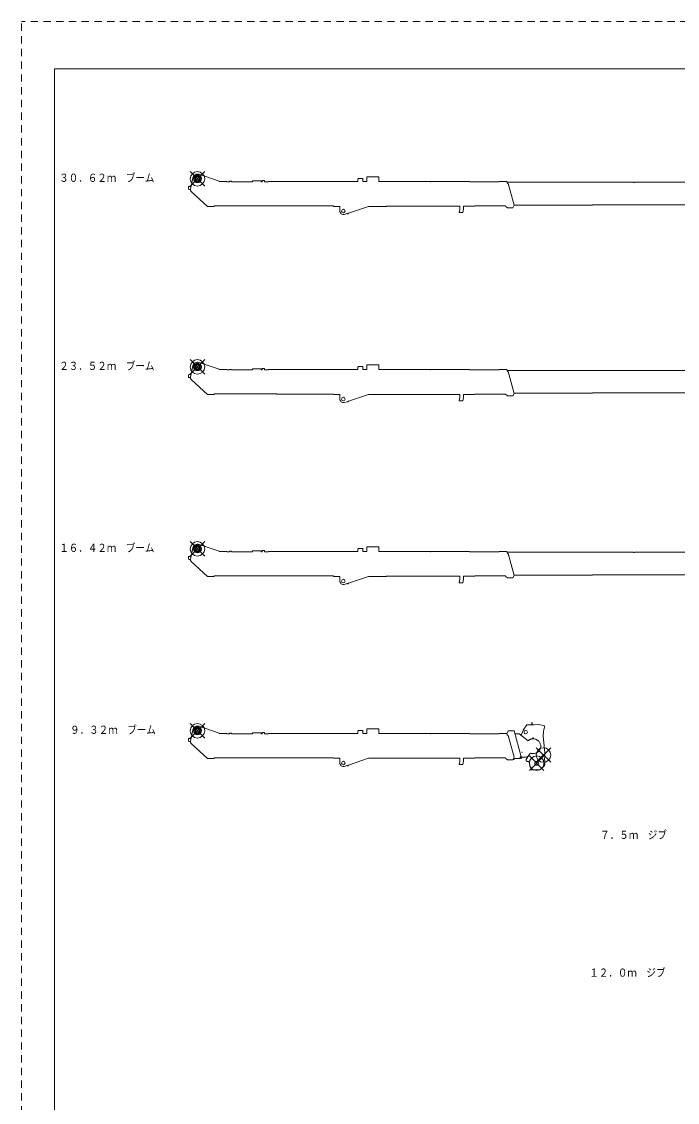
# Model space of a CAD drawing. Units: millimetres on the paper. Extents: x -420 to 420, y -297 to 297.
# Drawn here: x -420.5 to -240.3, y 0 to 297 of the extents above; entities that cross this region are included whole.
import ezdxf
from ezdxf.enums import TextEntityAlignment as Align

# ---------------------------------------------------------------- set-up
doc = ezdxf.new("R2010")
doc.units = ezdxf.units.MM
doc.linetypes.add('USER1', pattern=[3.5, 2, -1.5])
doc.layers.add('0-0_0', color=7, linetype='Continuous', lineweight=18)
doc.layers.add('0-1_1', color=7, linetype='USER1', lineweight=18)
doc.styles.add('ＭＳ ゴシック', font='')
doc.styles.get('ＭＳ ゴシック').set_extended_font_data('MS Gothic')

msp = doc.modelspace()

# ---------------------------------------------------------------- linework, layer by layer
at = {"layer": '0-0_0', "color": 1}
for p, q in [((-374.171, 251.8), (-370.171, 255.8)), ((-374.171, 255.8), (-370.171, 251.8)), ((-374.171, 200.114), (-370.171, 204.114)), ((-374.171, 204.114), (-370.171, 200.114)), ((-374.171, 150.114), (-370.171, 154.114)), ((-374.171, 154.114), (-370.171, 150.114)), ((-374.171, 100.114), (-370.171, 104.114)), ((-374.171, 104.114), (-370.171, 100.114)), ((-280.971, 95.191), (-276.971, 91.191)), ((-280.971, 91.191), (-276.971, 95.191)), ((-279.118, 97.455), (-275.118, 93.455)), ((-279.118, 93.455), (-275.118, 97.455))]:
    msp.add_line(p, q, dxfattribs=at)
at = {"layer": '0-0_0'}
for p, q in [((-374.083, 250.941), (-373.445, 254.06)), ((-371.758, 255.033), (-366.171, 253.16)), ((-366.171, 253.16), (-366.171, 253.09)), ((-364.067, 253.09), (-366.171, 253.09)), ((-364.067, 253.09), (-364.067, 253)), ((-363.332, 253), (-364.067, 253)), ((-362.832, 253.12), (-362.832, 253)), ((-357.018, 253), (-362.832, 253)), ((-357.018, 253.25), (-357.018, 253)), ((-354.718, 253.25), (-357.018, 253.25)), ((-354.718, 253.25), (-354.718, 253)), ((-354.418, 253), (-354.718, 253)), ((-354.418, 253.26), (-354.418, 253)), ((-353.818, 253.32), (-354.358, 253.32)), ((-353.758, 253.26), (-353.758, 253)), ((-352.706, 253), (-353.758, 253)), ((-352.706, 253.045), (-352.706, 253)), ((-332.867, 253.045), (-352.706, 253.045)), ((-328.094, 253.045), (-332.867, 253.045)), ((-328.094, 253.724), (-328.094, 253.045)), ((-326.784, 253.874), (-327.944, 253.874)), ((-326.784, 253.944), (-326.784, 253.874)), ((-326.724, 253.944), (-326.784, 253.944)), ((-326.724, 253.944), (-326.724, 253.045)), ((-325.669, 253.045), (-326.724, 253.045)), ((-325.669, 254.355), (-325.669, 253.045)), ((-325.669, 254.355), (-322.349, 254.355)), ((-322.349, 254.355), (-322.349, 253.045)), ((-308.135, 253.045), (-322.349, 253.045)), ((-308.135, 253.045), (-308.135, 253)), ((-297.391, 253.07), (-308.021, 253.07)), ((-297.391, 253), (-297.391, 253.07)), ((-289.286, 253), (-297.391, 253)), ((-289.286, 253.09), (-289.286, 253)), ((-287.191, 253.09), (-289.286, 253.09)), ((-287.191, 253.09), (-287.017, 252.441)), ((-252.403, 252.85), (-287.126, 252.85)), ((-287.017, 252.441), (-286.797, 252.501)), ((-286.794, 252.501), (-285.182, 246.515)), ((-252.403, 252.85), (-252.403, 252.79)), ((-252.113, 252.79), (-252.403, 252.79)), ((-374.556, 251.685), (-374.676, 251.565)), ((-374.676, 251.015), (-374.676, 251.565)), ((-374.676, 251.015), (-374.556, 250.895)), ((-374.556, 251.685), (-373.919, 251.685)), ((-374.556, 250.895), (-374.091, 250.895)), ((-369.401, 246.175), (-373.895, 250.354)), ((-285.182, 246.515), (-285.528, 245.845)), ((-263.651, 246.565), (-285.195, 246.565)), ((-214.371, 246.645), (-263.651, 246.645)), ((-263.651, 246.645), (-263.651, 246.565)), ((-369.561, 246.324), (-369.561, 246.275)), ((-369.509, 246.275), (-369.561, 246.275)), ((-367.611, 246.175), (-369.401, 246.175)), ((-350.471, 246.365), (-367.611, 246.365)), ((-367.611, 246.365), (-367.611, 246.175)), ((-350.391, 246.345), (-350.471, 246.365)), ((-334.791, 246.345), (-350.391, 246.345)), ((-334.791, 246.345), (-334.791, 246.235)), ((-333.041, 246.235), (-334.791, 246.235)), ((-333.041, 246.235), (-333.041, 244.95)), ((-331.039, 244.245), (-331.85, 244.031)), ((-331.039, 244.245), (-330.961, 244.185)), ((-330.961, 244.185), (-330.961, 244.165)), ((-330.801, 244.165), (-330.961, 244.165)), ((-330.707, 244.347), (-330.801, 244.287)), ((-330.801, 244.287), (-330.801, 244.165)), ((-330.707, 244.347), (-325.224, 246.235)), ((-320.272, 246.235), (-325.224, 246.235)), ((-320.192, 246.345), (-320.272, 246.345)), ((-320.272, 246.345), (-320.272, 246.235)), ((-320.192, 246.345), (-320.192, 246.255)), ((-300.104, 246.255), (-320.192, 246.255)), ((-300.267, 244.549), (-300.104, 245.482)), ((-300.26, 244.505), (-300.267, 244.549)), ((-300.104, 246.255), (-300.104, 245.482)), ((-300.094, 246.255), (-300.094, 245.455)), ((-299.273, 244.505), (-299.107, 245.455)), ((-299.107, 246.255), (-299.107, 245.455)), ((-295.992, 246.255), (-299.107, 246.255)), ((-287.518, 246.345), (-295.992, 246.345)), ((-295.992, 246.345), (-295.992, 246.255)), ((-295.992, 246.345), (-295.992, 246.255)), ((-287.518, 246.345), (-287.479, 246.203)), ((-286.947, 245.845), (-287.479, 246.203)), ((-285.528, 245.845), (-286.947, 245.845)), ((-374.083, 199.256), (-373.445, 202.375)), ((-371.758, 203.347), (-366.171, 201.474)), ((-328.094, 202.038), (-328.094, 201.359)), ((-326.724, 202.258), (-326.784, 202.258)), ((-326.724, 202.258), (-326.724, 201.359)), ((-325.669, 202.669), (-322.349, 202.669)), ((-325.669, 202.669), (-325.669, 201.359)), ((-322.349, 202.669), (-322.349, 201.359)), ((-374.556, 199.999), (-374.676, 199.879)), ((-374.676, 199.329), (-374.676, 199.879)), ((-374.556, 199.999), (-373.919, 199.999)), ((-366.171, 201.474), (-366.171, 201.404)), ((-364.067, 201.404), (-366.171, 201.404)), ((-364.067, 201.404), (-364.067, 201.314)), ((-363.332, 201.314), (-364.067, 201.314)), ((-363.332, 201.434), (-363.332, 201.314)), ((-362.832, 201.434), (-363.332, 201.434)), ((-362.832, 201.434), (-362.832, 201.314)), ((-357.018, 201.314), (-362.832, 201.314)), ((-354.718, 201.564), (-354.718, 201.314)), ((-354.418, 201.314), (-354.718, 201.314)), ((-354.418, 201.574), (-354.418, 201.314)), ((-353.818, 201.634), (-354.358, 201.634)), ((-353.758, 201.574), (-353.758, 201.314)), ((-352.706, 201.314), (-353.758, 201.314)), ((-332.867, 201.359), (-352.706, 201.359)), ((-352.706, 201.359), (-352.706, 201.314)), ((-328.094, 201.359), (-332.867, 201.359)), ((-325.669, 201.359), (-326.724, 201.359)), ((-308.135, 201.359), (-322.349, 201.359)), ((-308.135, 201.359), (-308.135, 201.314)), ((-308.021, 201.314), (-308.135, 201.314)), ((-308.021, 201.384), (-308.021, 201.314)), ((-297.391, 201.384), (-308.021, 201.384)), ((-297.391, 201.314), (-297.391, 201.384)), ((-289.286, 201.314), (-297.391, 201.314)), ((-287.191, 201.404), (-289.286, 201.404)), ((-289.286, 201.404), (-289.286, 201.314)), ((-287.191, 201.404), (-287.017, 200.756)), ((-252.403, 201.164), (-287.126, 201.164)), ((-287.017, 200.756), (-286.797, 200.815)), ((-286.794, 200.816), (-285.182, 194.829)), ((-252.403, 201.164), (-252.403, 201.104)), ((-252.113, 201.104), (-252.403, 201.104)), ((-252.113, 201.164), (-252.113, 201.104)), ((-236.198, 201.164), (-252.113, 201.164)), ((-369.401, 194.489), (-373.895, 198.668)), ((-369.561, 194.638), (-369.561, 194.589)), ((-369.509, 194.589), (-369.561, 194.589)), ((-350.471, 194.679), (-367.611, 194.679)), ((-350.391, 194.659), (-350.471, 194.679)), ((-334.791, 194.659), (-350.391, 194.659)), ((-334.791, 194.659), (-334.791, 194.55)), ((-333.041, 194.549), (-334.791, 194.549)), ((-333.041, 194.55), (-333.041, 193.264)), ((-330.707, 192.661), (-325.224, 194.549)), ((-320.272, 194.549), (-325.224, 194.549)), ((-320.272, 194.659), (-320.272, 194.549)), ((-320.192, 194.659), (-320.272, 194.659)), ((-320.192, 194.659), (-320.192, 194.569)), ((-300.104, 194.569), (-320.192, 194.569)), ((-300.267, 192.864), (-300.104, 193.796)), ((-300.26, 192.819), (-300.094, 193.769)), ((-300.104, 194.569), (-300.104, 193.796)), ((-300.094, 194.569), (-300.094, 193.769)), ((-299.273, 192.819), (-299.107, 193.769)), ((-295.992, 194.569), (-299.107, 194.569)), ((-299.107, 194.569), (-299.107, 193.769)), ((-295.992, 194.659), (-295.992, 194.569)), ((-295.992, 194.659), (-295.992, 194.569)), ((-287.518, 194.659), (-295.992, 194.659)), ((-287.518, 194.659), (-287.479, 194.517)), ((-286.946, 194.159), (-287.479, 194.517)), ((-285.528, 194.159), (-286.947, 194.159)), ((-285.182, 194.829), (-285.528, 194.159)), ((-263.651, 194.879), (-285.195, 194.879)), ((-263.651, 194.959), (-263.651, 194.879)), ((-214.371, 194.959), (-263.651, 194.959)), ((-331.039, 192.559), (-331.85, 192.346)), ((-331.039, 192.559), (-330.961, 192.5)), ((-330.961, 192.5), (-330.961, 192.48)), ((-330.801, 192.48), (-330.961, 192.48)), ((-330.707, 192.661), (-330.801, 192.602)), ((-330.801, 192.601), (-330.801, 192.48)), ((-300.26, 192.819), (-300.267, 192.864)), ((-299.273, 192.819), (-300.26, 192.819)), ((-374.083, 149.256), (-373.445, 152.375)), ((-371.758, 153.347), (-366.171, 151.474)), ((-366.171, 151.474), (-366.171, 151.404)), ((-357.018, 151.564), (-357.018, 151.314)), ((-354.718, 151.564), (-357.018, 151.564)), ((-354.718, 151.564), (-354.718, 151.314)), ((-354.418, 151.574), (-354.418, 151.314)), ((-353.818, 151.634), (-354.358, 151.634)), ((-353.758, 151.574), (-353.758, 151.314)), ((-328.094, 152.038), (-328.094, 151.359)), ((-326.784, 152.188), (-327.944, 152.188)), ((-326.784, 152.258), (-326.784, 152.188)), ((-326.724, 152.258), (-326.784, 152.258)), ((-326.724, 152.258), (-326.724, 151.359)), ((-325.669, 152.669), (-325.669, 151.359)), ((-325.669, 152.669), (-322.349, 152.669)), ((-322.349, 152.669), (-322.349, 151.359)), ((-374.556, 149.999), (-374.676, 149.879)), ((-374.676, 149.329), (-374.676, 149.879)), ((-374.676, 149.329), (-374.556, 149.209)), ((-374.556, 149.999), (-373.919, 149.999)), ((-374.556, 149.209), (-374.091, 149.209)), ((-369.401, 144.489), (-373.895, 148.668)), ((-364.067, 151.404), (-366.171, 151.404)), ((-364.067, 151.404), (-364.067, 151.314)), ((-363.332, 151.314), (-364.067, 151.314)), ((-362.832, 151.434), (-362.832, 151.314)), ((-357.018, 151.314), (-362.832, 151.314)), ((-354.418, 151.314), (-354.718, 151.314)), ((-352.706, 151.314), (-353.758, 151.314)), ((-352.706, 151.359), (-352.706, 151.314)), ((-332.867, 151.359), (-352.706, 151.359)), ((-328.094, 151.359), (-332.867, 151.359)), ((-325.669, 151.359), (-326.724, 151.359)), ((-308.135, 151.359), (-322.349, 151.359)), ((-308.135, 151.359), (-308.135, 151.314)), ((-297.391, 151.384), (-308.021, 151.384)), ((-297.391, 151.314), (-297.391, 151.384)), ((-289.286, 151.314), (-297.391, 151.314)), ((-289.286, 151.404), (-289.286, 151.314)), ((-287.191, 151.404), (-289.286, 151.404)), ((-287.191, 151.404), (-287.017, 150.756)), ((-252.403, 151.164), (-287.126, 151.164)), ((-287.017, 150.756), (-286.797, 150.815)), ((-286.794, 150.816), (-285.182, 144.829)), ((-252.403, 151.164), (-252.403, 151.104)), ((-252.113, 151.104), (-252.403, 151.104)), ((-369.561, 144.638), (-369.561, 144.589)), ((-369.509, 144.589), (-369.561, 144.589)), ((-367.611, 144.489), (-369.401, 144.489)), ((-350.471, 144.679), (-367.611, 144.679)), ((-367.611, 144.679), (-367.611, 144.489)), ((-350.391, 144.659), (-350.471, 144.679)), ((-334.791, 144.659), (-350.391, 144.659)), ((-334.791, 144.659), (-334.791, 144.55)), ((-333.041, 144.549), (-334.791, 144.549)), ((-333.041, 144.55), (-333.041, 143.264)), ((-330.707, 142.661), (-330.801, 142.601)), ((-330.801, 142.601), (-330.801, 142.48)), ((-330.707, 142.662), (-325.224, 144.549)), ((-320.272, 144.549), (-325.224, 144.549)), ((-320.192, 144.659), (-320.272, 144.659)), ((-320.272, 144.659), (-320.272, 144.549)), ((-320.192, 144.659), (-320.192, 144.569)), ((-300.104, 144.569), (-320.192, 144.569)), ((-300.267, 142.864), (-300.104, 143.796)), ((-300.261, 142.819), (-300.267, 142.864)), ((-300.104, 144.569), (-300.104, 143.796)), ((-300.094, 144.569), (-300.094, 143.769)), ((-299.273, 142.819), (-299.107, 143.769)), ((-299.107, 144.569), (-299.107, 143.769)), ((-295.992, 144.569), (-299.107, 144.569)), ((-287.518, 144.659), (-295.992, 144.659)), ((-295.992, 144.659), (-295.992, 144.569)), ((-295.992, 144.659), (-295.992, 144.569)), ((-287.518, 144.659), (-287.479, 144.517)), ((-286.946, 144.159), (-287.479, 144.517)), ((-285.528, 144.159), (-286.947, 144.159)), ((-285.182, 144.829), (-285.528, 144.159)), ((-263.651, 144.879), (-285.195, 144.879)), ((-214.371, 144.959), (-263.651, 144.959)), ((-263.651, 144.959), (-263.651, 144.879)), ((-331.039, 142.559), (-331.85, 142.346)), ((-331.039, 142.559), (-330.961, 142.5)), ((-330.961, 142.5), (-330.961, 142.48)), ((-330.801, 142.48), (-330.961, 142.48)), ((-280.314, 104.436), (-280.314, 103.741)), ((-280.184, 104.436), (-280.314, 104.436)), ((-280.184, 104.436), (-280.184, 103.741)), ((-374.083, 99.256), (-373.445, 102.375)), ((-364.067, 101.404), (-366.171, 101.404)), ((-364.067, 101.404), (-364.067, 101.314)), ((-363.332, 101.314), (-364.067, 101.314)), ((-363.332, 101.434), (-363.332, 101.314)), ((-362.832, 101.434), (-363.332, 101.434)), ((-362.832, 101.434), (-362.832, 101.314)), ((-357.018, 101.314), (-362.832, 101.314)), ((-354.718, 101.564), (-354.718, 101.314)), ((-354.418, 101.314), (-354.718, 101.314)), ((-354.418, 101.574), (-354.418, 101.314)), ((-353.818, 101.634), (-354.358, 101.634)), ((-353.758, 101.574), (-353.758, 101.314)), ((-352.706, 101.314), (-353.758, 101.314)), ((-332.867, 101.359), (-352.706, 101.359)), ((-352.706, 101.359), (-352.706, 101.314)), ((-328.094, 101.359), (-332.867, 101.359)), ((-328.094, 102.038), (-328.094, 101.359)), ((-326.724, 102.258), (-326.784, 102.258)), ((-326.724, 102.258), (-326.724, 101.359)), ((-325.669, 101.359), (-326.724, 101.359)), ((-325.669, 102.669), (-322.349, 102.669)), ((-325.669, 102.669), (-325.669, 101.359)), ((-322.349, 102.669), (-322.349, 101.359)), ((-308.135, 101.359), (-322.349, 101.359)), ((-308.135, 101.359), (-308.135, 101.314)), ((-308.021, 101.314), (-308.135, 101.314)), ((-308.021, 101.384), (-308.021, 101.314)), ((-297.391, 101.384), (-308.021, 101.384)), ((-297.391, 101.314), (-297.391, 101.384)), ((-289.286, 101.314), (-297.391, 101.314)), ((-287.191, 101.404), (-289.286, 101.404)), ((-289.286, 101.404), (-289.286, 101.314)), ((-287.162, 101.297), (-286.791, 102.069)), ((-285.146, 102.069), (-286.791, 102.069)), ((-283.259, 94.982), (-285.146, 102.069)), ((-283.742, 101.274), (-284.934, 101.274)), ((-281.341, 99.361), (-283.742, 101.274)), ((-283.383, 100.988), (-283.273, 101.057)), ((-283.071, 101.301), (-282.725, 102.2)), ((-281.649, 103.741), (-282.666, 102.31)), ((-280.314, 103.741), (-281.649, 103.741)), ((-279.651, 103.741), (-280.184, 103.741)), ((-279.651, 103.741), (-278.69, 103.863)), ((-277.086, 103.532), (-278.586, 103.858)), ((-276.787, 103.03), (-276.966, 102.413)), ((-374.556, 99.999), (-374.676, 99.879)), ((-374.676, 99.329), (-374.676, 99.879)), ((-374.556, 99.999), (-373.919, 99.999)), ((-369.401, 94.489), (-373.895, 98.668)), ((-286.794, 100.816), (-285.182, 94.829)), ((-281.529, 99.522), (-281.529, 99.511)), ((-279.99, 100.116), (-279.99, 99.908)), ((-279.86, 100.116), (-279.86, 99.908)), ((-276.772, 96.121), (-277.145, 100.609)), ((-281.251, 95.273), (-281.829, 94.208)), ((-281.566, 94.899), (-280.664, 95.973)), ((-276.772, 95.121), (-276.822, 94.421)), ((-276.772, 95.121), (-276.772, 96.121)), ((-369.561, 94.638), (-369.561, 94.589)), ((-369.509, 94.589), (-369.561, 94.589)), ((-350.471, 94.679), (-367.611, 94.679)), ((-350.391, 94.659), (-350.471, 94.679)), ((-334.791, 94.659), (-350.391, 94.659)), ((-334.791, 94.659), (-334.791, 94.55)), ((-333.041, 94.549), (-334.791, 94.549)), ((-333.041, 94.55), (-333.041, 93.264)), ((-331.039, 92.559), (-331.85, 92.346)), ((-331.039, 92.559), (-330.961, 92.5)), ((-330.961, 92.5), (-330.961, 92.48)), ((-330.801, 92.48), (-330.961, 92.48)), ((-330.707, 92.661), (-330.801, 92.602)), ((-330.801, 92.601), (-330.801, 92.48)), ((-330.707, 92.661), (-325.224, 94.549)), ((-320.272, 94.549), (-325.224, 94.549)), ((-320.272, 94.659), (-320.272, 94.549)), ((-320.192, 94.659), (-320.272, 94.659)), ((-320.192, 94.659), (-320.192, 94.569)), ((-300.104, 94.569), (-320.192, 94.569)), ((-300.267, 92.864), (-300.104, 93.796)), ((-300.26, 92.819), (-300.267, 92.864)), ((-300.26, 92.819), (-300.094, 93.769)), ((-299.273, 92.819), (-300.26, 92.819)), ((-300.104, 94.569), (-300.104, 93.796)), ((-300.094, 94.569), (-300.094, 93.769)), ((-299.273, 92.819), (-299.107, 93.769)), ((-295.992, 94.569), (-299.107, 94.569)), ((-299.107, 94.569), (-299.107, 93.769)), ((-295.992, 94.659), (-295.992, 94.569)), ((-295.992, 94.659), (-295.992, 94.569)), ((-287.518, 94.659), (-295.992, 94.659)), ((-287.518, 94.659), (-287.479, 94.517)), ((-286.947, 94.159), (-287.479, 94.517)), ((-285.528, 94.159), (-286.947, 94.159)), ((-285.182, 94.829), (-285.528, 94.159)), ((-285.461, 94.288), (-285.461, 94.249)), ((-285.461, 94.249), (-285.416, 94.249)), ((-285.251, 94.249), (-285.416, 94.249)), ((-285.251, 94.329), (-285.251, 94.249)), ((-285.251, 94.329), (-285.112, 94.329)), ((-285.101, 94.34), (-285.112, 94.329)), ((-283.571, 94.499), (-285.101, 94.499)), ((-285.101, 94.34), (-285.101, 94.499)), ((-283.571, 94.499), (-283.468, 94.875)), ((-283.411, 94.539), (-283.56, 94.539)), ((-281.566, 94.899), (-283.458, 94.899)), ((-283.411, 94.549), (-283.411, 94.539)), ((-283.221, 94.549), (-283.411, 94.549)), ((-283.397, 94.946), (-283.259, 94.982)), ((-283.221, 94.899), (-283.221, 94.869)), ((-283.071, 94.869), (-283.221, 94.869)), ((-283.221, 94.629), (-283.221, 94.549)), ((-283.071, 94.629), (-283.221, 94.629)), ((-283.061, 94.852), (-283.071, 94.869)), ((-283.061, 94.647), (-283.071, 94.629)), ((-283.061, 94.852), (-283.061, 94.647)), ((-281.102, 93.644), (-281.559, 93.693)), ((-280.485, 91.419), (-281.102, 93.644)), ((-276.893, 92.387), (-278.111, 91.396)), ((-276.922, 92.422), (-276.893, 92.387)), ((-276.921, 92.495), (-276.921, 92.422)), ((-276.822, 94.421), (-276.822, 94.041)), ((-276.721, 94.041), (-276.822, 94.041)), ((-276.822, 92.791), (-276.822, 92.591)), ((-276.721, 92.791), (-276.822, 92.791)), ((-276.721, 92.791), (-276.721, 94.041)), ((-278.139, 91.386), (-280.441, 91.386))]:
    msp.add_line(p, q, dxfattribs=at)
for points in [[(-362.832, 253.12), (-363.332, 253.12), (-363.332, 253)], [(-308.021, 253.07), (-308.021, 253), (-308.135, 253)], [(-236.198, 252.85), (-252.113, 252.85), (-252.113, 252.79)], [(-299.273, 244.505), (-300.26, 244.505), (-300.094, 245.455)], [(-326.784, 202.258), (-326.784, 202.188), (-327.944, 202.188)], [(-374.676, 199.329), (-374.556, 199.209), (-374.091, 199.209)], [(-354.718, 201.564), (-357.018, 201.564), (-357.018, 201.314)], [(-367.611, 194.679), (-367.611, 194.489), (-369.401, 194.489)], [(-362.832, 151.434), (-363.332, 151.434), (-363.332, 151.314)], [(-308.021, 151.384), (-308.021, 151.314), (-308.135, 151.314)], [(-236.198, 151.164), (-252.113, 151.164), (-252.113, 151.104)], [(-299.273, 142.819), (-300.26, 142.819), (-300.094, 143.769)], [(-371.758, 103.347), (-366.171, 101.474), (-366.171, 101.404)], [(-354.718, 101.564), (-357.018, 101.564), (-357.018, 101.314)], [(-326.784, 102.258), (-326.784, 102.188), (-327.944, 102.188)], [(-287.191, 101.404), (-287.017, 100.756), (-286.797, 100.815)], [(-374.676, 99.329), (-374.556, 99.209), (-374.091, 99.209)], [(-367.611, 94.679), (-367.611, 94.489), (-369.401, 94.489)]]:
    msp.add_lwpolyline(points, dxfattribs=at)
at = {"layer": '0-0_0', "color": 1}
for centre in [(-372.171, 253.8), (-372.171, 202.114), (-372.171, 152.114), (-372.171, 102.114), (-278.971, 93.191), (-277.118, 95.455)]:
    msp.add_circle(centre, 2, dxfattribs=at)
at = {"layer": '0-0_0'}
for centre, radius in [((-372.171, 253.8), 1.055), ((-372.171, 253.8), 0.842), ((-372.171, 253.8), 0.645), ((-372.171, 253.8), 0.575), ((-332.091, 244.95), 0.5), ((-372.171, 202.114), 1.055), ((-372.171, 202.114), 0.842), ((-372.171, 202.114), 0.645), ((-372.171, 202.114), 0.575), ((-332.091, 193.264), 0.5), ((-372.171, 152.114), 1.055), ((-372.171, 152.114), 0.842), ((-372.171, 152.114), 0.645), ((-372.171, 152.114), 0.575), ((-332.091, 143.264), 0.5), ((-372.171, 102.114), 1.055), ((-372.171, 102.114), 0.842), ((-372.171, 102.114), 0.645), ((-372.171, 102.114), 0.575), ((-281.971, 101.739), 0.48), ((-283.016, 96.219), 0.03), ((-283.016, 96.219), 0.03), ((-277.118, 95.455), 0.145), ((-332.091, 93.264), 0.5), ((-278.971, 93.191), 0.55)]:
    msp.add_circle(centre, radius, dxfattribs=at)
for centre, radius, start, end in [((-372.171, 253.8), 1.3, 71.46978, 168.44448), ((-354.358, 253.26), 0.06, 90, 180), ((-353.818, 253.26), 0.06, 0, 90), ((-327.944, 253.724), 0.15, 90, 180), ((-373.466, 250.815), 0.63, 168.44568, 227.07882), ((-332.091, 244.95), 0.95, 180, 284.75452), ((-372.171, 202.114), 1.3, 71.46978, 168.44448), ((-327.944, 202.038), 0.15, 90, 180), ((-373.466, 199.129), 0.63, 168.44568, 227.07882), ((-354.358, 201.574), 0.06, 90, 180), ((-353.818, 201.574), 0.06, 0, 90), ((-332.091, 193.264), 0.95, 180, 284.75452), ((-372.171, 152.114), 1.3, 71.46978, 168.44448), ((-354.358, 151.574), 0.06, 90, 180), ((-353.818, 151.574), 0.06, 0, 90), ((-327.944, 152.038), 0.15, 90, 180), ((-373.466, 149.129), 0.63, 168.44568, 227.07882), ((-332.091, 143.264), 0.95, 180, 284.75452), ((-372.171, 102.114), 1.3, 71.46978, 168.44448), ((-354.358, 101.574), 0.06, 90, 180), ((-353.818, 101.574), 0.06, 0, 90), ((-327.944, 102.038), 0.15, 90, 180), ((-283.538, 101.481), 0.5, 301.95757, 338.92985), ((-282.259, 102.02), 0.5, 144.61031, 158.92985), ((-278.651, 103.555), 0.31, 77.73427, 97.19358), ((-272.162, 101.024), 5, 163.87562, 184.75969), ((-277.171, 103.141), 0.4, 344.12305, 77.73671), ((-373.466, 99.129), 0.63, 168.44568, 227.07882), ((-279.951, 97.844), 2.057, 129.92009, 132.49842), ((-279.95, 97.843), 2.059, 127.35072, 129.92904), ((-279.948, 97.842), 2.061, 124.78575, 127.36407), ((-279.947, 97.841), 2.063, 122.22506, 124.80339), ((-279.945, 97.84), 2.064, 119.66851, 122.24683), ((-279.944, 97.839), 2.066, 117.11591, 119.69423), ((-279.942, 97.838), 2.067, 114.56704, 117.14537), ((-279.94, 97.837), 2.069, 112.02167, 114.6), ((-279.939, 97.836), 2.07, 109.47953, 112.05785), ((-279.937, 97.836), 2.071, 106.94032, 109.51864), ((-279.935, 97.835), 2.072, 104.40372, 106.98205), ((-279.934, 97.835), 2.073, 101.86942, 104.44774), ((-279.932, 97.835), 2.074, 99.33705, 101.91537), ((-279.93, 97.834), 2.074, 96.80625, 99.38457), ((-279.928, 97.834), 2.075, 94.27665, 96.85497), ((-279.926, 97.834), 2.075, 91.74786, 94.32619), ((-279.925, 100.116), 0.065, 0, 180), ((-279.919, 97.835), 2.074, 75.92686, 88.36997), ((-279.91, 97.837), 2.07, 63.69396, 76.13708), ((-279.903, 97.841), 2.063, 51.39385, 63.83697), ((-279.896, 97.846), 2.054, 38.99962, 51.44273), ((-279.891, 97.853), 2.046, 26.50108, 38.9442), ((-279.887, 97.861), 2.039, 13.90744, 26.35056), ((-279.885, 97.869), 2.035, 1.24636, 13.68947), ((-279.935, 97.913), 2.072, 249.39866, 261.84177), ((-279.927, 97.914), 2.075, 261.61289, 274.05601), ((-279.918, 97.914), 2.074, 273.81828, 286.26139), ((-279.91, 97.911), 2.069, 286.05783, 298.50094), ((-279.902, 97.907), 2.062, 298.36881, 310.81193), ((-279.895, 97.902), 2.053, 310.77625, 323.21936), ((-279.89, 97.895), 2.045, 323.28791, 335.73102), ((-279.887, 97.887), 2.039, 335.8921, 348.33521), ((-279.885, 97.878), 2.035, 348.55905, 1.00216), ((-332.091, 93.264), 0.95, 180, 284.75452), ((-283.371, 94.849), 0.1, 104.88862, 164.6912), ((-281.521, 94.041), 0.35, 151.52669, 263.88325), ((-276.822, 92.491), 0.1, 90, 177.74364), ((-280.441, 91.431), 0.045, 195.50746, 270), ((-278.139, 91.431), 0.045, 270, 309.10894)]:
    msp.add_arc(centre, radius, start, end, dxfattribs=at)
at = {"layer": '0-1_1'}
for p in [(420.5, 297), (-420.5, -297)]:
    msp.add_line(p, (-420.5, 297), dxfattribs=at)
at = {"layer": '0-1_1', "linetype": 'Continuous'}
for q in [(-411.5, -286), (411.5, 284)]:
    msp.add_line((-411.5, 284), q, dxfattribs=at)

# ---------------------------------------------------------------- texts
at = {"layer": '0-0_0', "style": 'ＭＳ ゴシック', "width": 0.85}
for s, p in [('３０．６２ｍ\u3000ブーム', (-410.171, 252.3)), ('２３．５２ｍ\u3000ブーム', (-410.171, 200.614)), ('１６．４２ｍ\u3000ブーム', (-410.171, 150.614)), ('９．３２ｍ\u3000ブーム', (-407.171, 100.614)), ('７．５ｍ\u3000ジブ', (-261.514, 71.729)), ('１２．０ｍ\u3000ジブ', (-264.514, 33.871))]:
    msp.add_text(s, height=2.199, dxfattribs=at).set_placement(p, align=Align.BOTTOM_LEFT)

doc.saveas('drawing.dxf')
